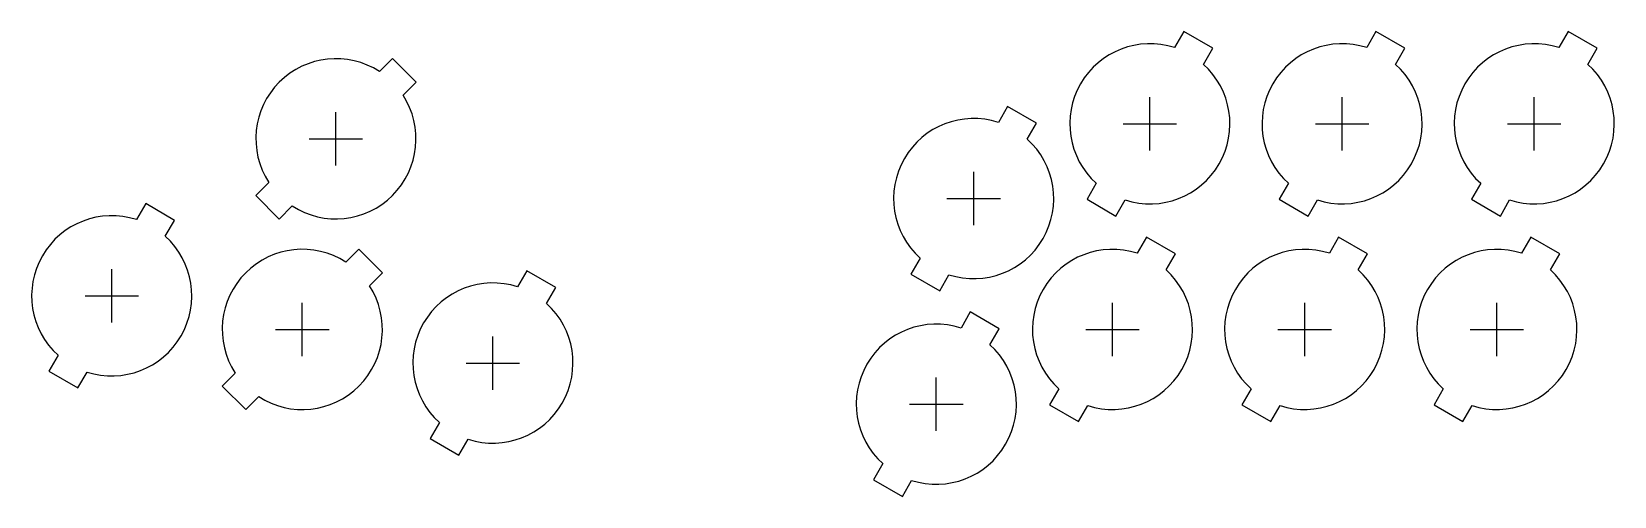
# Model space of a CAD drawing. Header units: millimetres. Extents: x -41 to 197, y -25 to 45.
import ezdxf

# ---------------------------------------------------------------- set-up
doc = ezdxf.new("R2010")
doc.units = ezdxf.units.MM
doc.layers.add('BUTTONS', color=1, linetype='Continuous')
doc.layers.add('REFERENCE', color=8, linetype='Continuous')

msp = doc.modelspace()

# ---------------------------------------------------------------- linework, layer by layer
at = {"layer": 'BUTTONS'}
for points in [[(130.7, 42.21, 0.809427), (118.97, 21.89), (117.58, 19.49), (121.92, 16.99), (123.3, 19.39, 0.809427), (135.03, 39.71), (136.42, 42.11), (132.08, 44.61)], [(159.5, 42.21, 0.809427), (147.77, 21.89), (146.38, 19.49), (150.72, 16.99), (152.1, 19.39, 0.809427), (163.83, 39.71), (165.22, 42.11), (160.88, 44.61)], [(188.3, 42.21, 0.809427), (176.57, 21.89), (175.18, 19.49), (179.52, 16.99), (180.9, 19.39, 0.809427), (192.63, 39.71), (194.02, 42.11), (189.68, 44.61)], [(11.57, 38.63, 0.809427), (-5.03, 22.03), (-6.99, 20.07), (-3.45, 16.54), (-1.5, 18.49, 0.809427), (15.1, 35.09), (17.06, 37.04), (13.52, 40.58)], [(104.3, 31.01, 0.809427), (92.57, 10.69), (91.18, 8.29), (95.52, 5.79), (96.9, 8.19, 0.809427), (108.63, 28.51), (110.02, 30.91), (105.68, 33.41)], [(-24.86, 16.45, 0.809427), (-36.59, -3.88), (-37.97, -6.27), (-33.64, -8.77), (-32.26, -6.38, 0.809427), (-20.53, 13.95), (-19.14, 16.34), (-23.47, 18.84)], [(6.53, 10.07, 0.809427), (-10.07, -6.53), (-12.02, -8.49), (-8.49, -12.02), (-6.53, -10.07, 0.809427), (10.07, 6.53), (12.02, 8.49), (8.49, 12.02)], [(125.1, 11.41, 0.809427), (113.37, -8.91), (111.98, -11.31), (116.32, -13.81), (117.7, -11.41, 0.809427), (129.43, 8.91), (130.82, 11.31), (126.48, 13.81)], [(153.9, 11.41, 0.809427), (142.17, -8.91), (140.78, -11.31), (145.12, -13.81), (146.5, -11.41, 0.809427), (158.23, 8.91), (159.62, 11.31), (155.28, 13.81)], [(182.7, 11.41, 0.809427), (170.97, -8.91), (169.58, -11.31), (173.92, -13.81), (175.3, -11.41, 0.809427), (187.03, 8.91), (188.42, 11.31), (184.08, 13.81)], [(32.26, 6.38, 0.809427), (20.53, -13.95), (19.14, -16.34), (23.47, -18.84), (24.86, -16.45, 0.809427), (36.59, 3.88), (37.97, 6.27), (33.64, 8.77)], [(98.7, 0.21, 0.809427), (86.97, -20.11), (85.58, -22.51), (89.92, -25.01), (91.3, -22.61, 0.809427), (103.03, -2.29), (104.42, 0.11), (100.08, 2.61)]]:
    msp.add_lwpolyline(points, format="xyb", close=True, dxfattribs=at)
at = {"layer": 'REFERENCE'}
for p, q in [((127, 26.8), (127, 34.8)), ((155.8, 26.8), (155.8, 34.8)), ((184.6, 26.8), (184.6, 34.8)), ((5.04, 24.56), (5.04, 32.56)), ((1.04, 28.56), (9.04, 28.56)), ((123, 30.8), (131, 30.8)), ((151.8, 30.8), (159.8, 30.8)), ((180.6, 30.8), (188.6, 30.8)), ((100.6, 15.6), (100.6, 23.6)), ((96.6, 19.6), (104.6, 19.6)), ((-28.56, 1.04), (-28.56, 9.04)), ((-32.56, 5.04), (-24.56, 5.04)), ((0, -4), (0, 4)), ((121.4, -4), (121.4, 4)), ((150.2, -4), (150.2, 4)), ((179, -4), (179, 4)), ((-4, 0), (4, 0)), ((117.4, 0), (125.4, 0)), ((146.2, 0), (154.2, 0)), ((175, 0), (183, 0)), ((28.56, -9.04), (28.56, -1.04)), ((24.56, -5.04), (32.56, -5.04)), ((95, -15.2), (95, -7.2)), ((91, -11.2), (99, -11.2))]:
    msp.add_line(p, q, dxfattribs=at)

doc.saveas('drawing.dxf')
